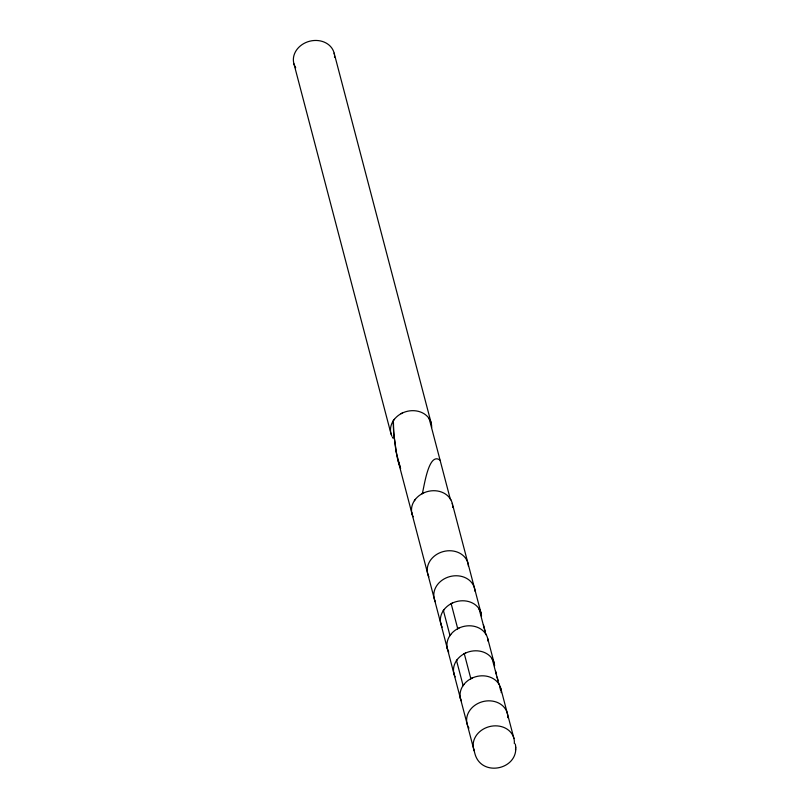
<?xml version="1.0" encoding="UTF-8"?>
<svg xmlns="http://www.w3.org/2000/svg" width="809" height="809" viewBox="0 0 809 809"><rect width="100%" height="100%" fill="white"/><g stroke="black" fill="none" stroke-linecap="round" stroke-linejoin="round"><path stroke-width="1.21" d="M394.357 419.295L393.366 420.65L393.801 434.787L397.118 457.045L474.812 753.3C481.072 778.379 520.642 769.359 515.293 744.007M515.596 748.133L515.646 746.98M515.535 749.953L515.586 748.831M452.686 507.182L452.666 507.465A20.801 17.525 -14.7 0 0 452.636 505.655M422.288 493.611C424.25 486.694 428.598 451.837 439.914 460.048M414.37 500.7L415.351 499.335M443.241 610.765L444.232 609.399M449.804 635.773L450.795 634.418M456.367 660.791L457.358 659.426M462.93 685.799L463.921 684.444M401.011 413.712L402.609 412.893M422.005 493.753L423.613 492.944M450.886 603.817L452.484 603.008M457.449 628.826L459.047 628.017M464.002 653.844L465.61 653.035M470.565 678.862L472.173 678.043M429.053 418.455L429.862 419.78M450.057 498.506L450.866 499.82M478.928 608.56L479.737 609.885M485.491 633.578L486.3 634.903M492.054 658.597L492.863 659.911M498.617 683.605L499.426 684.93M400.627 468.593L395.955 451.523L393.578 431.146A267.182 165.542 40 0 1 393.366 420.65M400.05 466.995L398.139 460.988M334.137 53.141L431.258 423.36M452.261 503.4L481.133 613.465M487.696 638.483L494.259 663.491M500.811 688.499L513.948 738.536M483.418 624.669L485.289 631.819M495.604 671.126L496.534 674.706M497.161 677.082L498.101 680.662M499.659 686.619L500.599 690.188M429.195 418.688L450.198 498.728M479.07 608.793L485.633 633.811M492.196 658.819L498.759 683.838M451.159 603.676L457.722 628.694M464.285 653.702L470.848 678.721M443.413 610.522L449.976 635.54M456.539 660.559L463.102 685.567M293.97 63.931L391.091 434.14M460.301 697.884L460.675 699.37M453.738 672.866L454.112 674.352M447.185 647.857L447.549 649.334M440.622 622.839L440.986 624.326M411.741 512.775L412.115 514.261M391.88 436.213A20.801 17.525 -14.7 0 1 407.635 411.225A20.801 17.525 -14.7 0 1 431.672 427.526M393.002 438.205A20.801 17.525 -14.7 0 1 392.405 437.234M413.136 516.769A20.801 17.525 -14.7 0 1 426.707 491.771A20.801 17.525 -14.7 0 1 452.524 504.765M448.732 652.165A20.801 17.525 -14.7 0 1 462.738 626.672A20.801 17.525 -14.7 0 1 488.1 641.234M442.169 627.147A20.801 17.525 -14.7 0 1 456.175 601.663A20.801 17.525 -14.7 0 1 481.537 616.225M461.191 700.806A20.801 17.525 -14.7 0 1 477.543 676.294A20.801 17.525 -14.7 0 1 501.236 692.666M455.133 676.86A20.801 17.525 -14.7 0 1 469.21 651.71A20.801 17.525 -14.7 0 1 494.633 665.736M428.881 576.807A20.801 17.525 -14.7 0 1 443.251 551.576A20.801 17.525 -14.7 0 1 468.421 566.199M435.444 601.825A20.801 17.525 -14.7 0 1 449.814 576.595A20.801 17.525 -14.7 0 1 474.984 591.207M467.673 725.622A20.801 17.525 -14.7 0 1 484.237 701.292A20.801 17.525 -14.7 0 1 507.799 717.684M468.957 728.11A20.801 17.525 -14.7 0 1 468.259 726.897M295.71 67.734A20.801 17.525 -14.7 0 1 307.794 41.775A20.801 17.525 -14.7 0 1 334.41 54.516M334.542 55.902A20.801 17.525 -14.7 0 1 334.552 57.308M474.327 750.863A20.801 17.525 -14.7 0 1 491.134 726.239A20.801 17.525 -14.7 0 1 514.312 743.532"/></g></svg>
